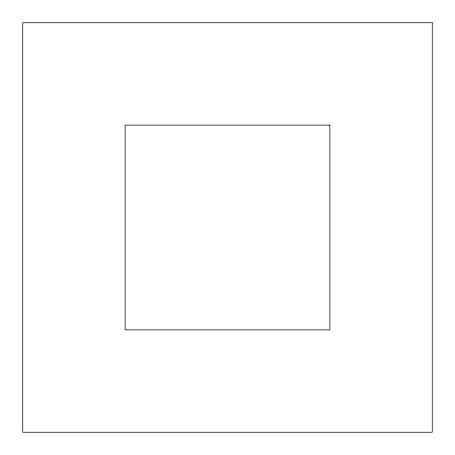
<?xml version="1.0" encoding="UTF-8"?>
<svg xmlns="http://www.w3.org/2000/svg" width="455" height="455" viewBox="0 0 455 455"><rect width="100%" height="100%" fill="white"/><g stroke="black" fill="none" stroke-linecap="round" stroke-linejoin="round"><path stroke-width="0.68" d="M432.25 22.75L22.75 22.75L22.75 432.25L432.25 432.25L432.25 22.75M329.875 125.125L125.125 125.125L125.125 329.875L329.875 329.875L329.875 125.125"/></g></svg>
